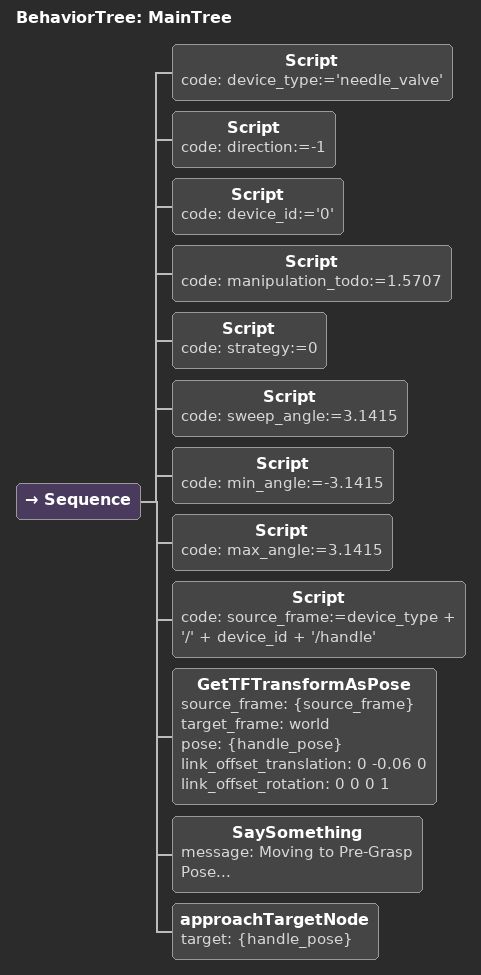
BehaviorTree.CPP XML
<root BTCPP_format="4">
    <BehaviorTree ID="MainTree">
        <Sequence>
            <!-- Manipulation Task Arguments -->
            <Script code="device_type:='needle_valve'" />
            <Script code="direction:=-1" />
            <Script code="device_id:='0'" />
            <Script code="manipulation_todo:=1.5707" />
            <Script code="strategy:=0" />

            <Script code="sweep_angle:=3.1415" />
            <Script code="min_angle:=-3.1415" />
            <Script code="max_angle:=3.1415" />

            <!-- LookupDevicePose -->

            <!-- Get Pose of (Unrotated) Handle -->
            <Script code="source_frame:=device_type + '/' + device_id + '/handle'" />

            <!-- Note - Link Offset Translation is used to Align Realsense with Device Centre for Handle Angle Estimation -->
            <GetTFTransformAsPose source_frame="{source_frame}" target_frame="world" pose="{handle_pose}" link_offset_translation="0 -0.06 0" link_offset_rotation="0 0 0 1"/>

            <!-- Approach -->

            <!-- Open Gripper -->

            <!-- Tick approachTarget Action-->
            <SaySomething message="Moving to Pre-Grasp Pose..." />
            <approachTargetNode target="{handle_pose}"/>

        </Sequence>

    </BehaviorTree>
</root>
